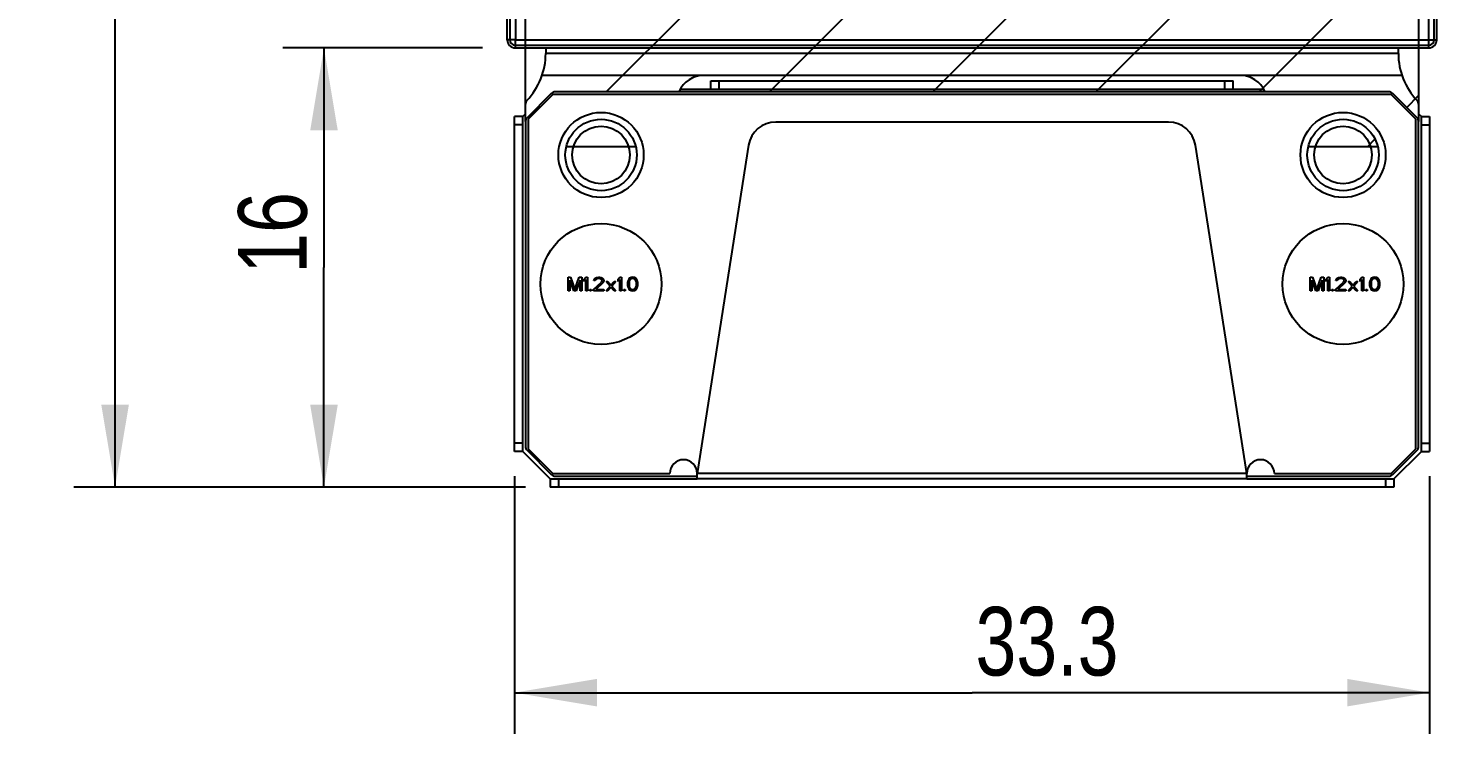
# Model space of a CAD drawing. Header units: millimetres. Extents: x 0 to 420, y 0 to 297.
# Drawn here: x 34.1 to 85.4, y 70.5 to 96.2 of the extents above; entities that cross this region are included whole.
import ezdxf

# ---------------------------------------------------------------- set-up
doc = ezdxf.new("R2010")
doc.units = ezdxf.units.MM
doc.header["$LTSCALE"] = 23.1
doc.layers.get('0').update_dxf_attribs({"linetype": 'CONTINUOUS'})
doc.layers.add('06___PRT_ALL_SURFS', color=7, linetype='CONTINUOUS')
doc.layers.add('ASSEM_MEM', color=7, linetype='CONTINUOUS')
doc.styles.get("Standard").update_dxf_attribs({"font": 'txt', "width": 0.8})
doc.dimstyles.new('DIMSTYLE_1', dxfattribs={"dimtxt": 2.5, "dimasz": 3, "dimexe": 1.5, "dimexo": 1.2, "dimtad": 1, "dimdsep": 46, "dimtxsty": 'STANDARD', "dimblk": '_FILLED', "dimblk1": '_FILLED', "dimblk2": '_FILLED', "dimcen": 0.09, "dimazin": 2, "dimtp": 0.01, "dimtm": 0.01, "dimtfac": 1, "dimtofl": 0, "dimtmove": 0, "dimatfit": 3, "dimldrblk": '_FILLED', "dimfxl": 1, "dimtolj": 1, "dimarcsym": 0})

# ---------------------------------------------------------------- blocks, each defined once
blk = doc.blocks.new('_FILLED')
at = {"color": 0, "linetype": 'BYBLOCK'}
blk.add_solid([(0, 0), (-1, 0.167), (-1, -0.167)], dxfattribs=at)
blk = doc.blocks.new('*D0')
at = {"color": 7, "linetype": 'CONTINUOUS'}
for p, q in [((51.356, 210.903), (35.787, 210.903)), ((37.287, 210.903), (37.287, 145.203)), ((37.287, 79.503), (37.287, 145.203)), ((52.219, 79.503), (35.787, 79.503))]:
    blk.add_line(p, q, dxfattribs=at)
at = {"color": 7, "linetype": 'CONTINUOUS', "xscale": 3, "yscale": 3, "zscale": 3}
for p, rotation in [((37.287, 210.903), 90), ((37.287, 79.503), 270)]:
    blk.add_blockref('_FILLED', p, dxfattribs=dict(at, rotation=rotation))
at = {"color": 7, "linetype": 'CONTINUOUS', "insert": (34.162, 146.795), "char_height": 2.5, "width": 10, "attachment_point": 2, "rotation": 90, "line_spacing_factor": 0.9}
blk.add_mtext('131.4', dxfattribs=at)
blk = doc.blocks.new('*D6')
at = {"color": 7, "linetype": 'CONTINUOUS'}
for p, q in [((51.819, 79.903), (51.819, 70.517)), ((85.119, 79.903), (85.119, 70.517)), ((51.819, 72.017), (68.469, 72.017)), ((85.119, 72.017), (68.469, 72.017))]:
    blk.add_line(p, q, dxfattribs=at)
at = {"color": 7, "linetype": 'CONTINUOUS', "xscale": 3, "yscale": 3, "zscale": 3, "rotation": 180}
blk.add_blockref('_FILLED', (51.819, 72.017), dxfattribs=at)
at = {"color": 7, "linetype": 'CONTINUOUS', "xscale": 3, "yscale": 3, "zscale": 3}
blk.add_blockref('_FILLED', (85.119, 72.017), dxfattribs=at)
at = {"color": 7, "linetype": 'CONTINUOUS', "insert": (71.196, 75.142), "char_height": 2.5, "width": 8, "attachment_point": 2, "line_spacing_factor": 0.9}
blk.add_mtext('33.3', dxfattribs=at)
blk = doc.blocks.new('*D7')
at = {"color": 7, "linetype": 'CONTINUOUS'}
for p, q in [((50.656, 95.503), (43.388, 95.503)), ((44.888, 95.503), (44.888, 87.503)), ((44.888, 79.503), (44.888, 87.503)), ((52.219, 79.503), (43.388, 79.503))]:
    blk.add_line(p, q, dxfattribs=at)
at = {"color": 7, "linetype": 'CONTINUOUS', "xscale": 3, "yscale": 3, "zscale": 3}
for p, rotation in [((44.888, 95.503), 90), ((44.888, 79.503), 270)]:
    blk.add_blockref('_FILLED', p, dxfattribs=dict(at, rotation=rotation))
at = {"color": 7, "linetype": 'CONTINUOUS', "insert": (41.763, 88.764), "char_height": 2.5, "width": 4, "attachment_point": 2, "rotation": 90, "line_spacing_factor": 0.9}
blk.add_mtext('16', dxfattribs=at)

msp = doc.modelspace()

# ---------------------------------------------------------------- linework, layer by layer
at = {"layer": '06___PRT_ALL_SURFS', "color": 7, "linetype": 'CONTINUOUS'}
for p, q in [((51.556, 95.803), (51.556, 209.903)), ((85.381, 95.803), (85.381, 209.903)), ((51.653, 209.403), (51.653, 95.803)), ((51.852, 209.407), (51.852, 95.799)), ((85.086, 95.799), (85.086, 209.407)), ((85.285, 95.803), (85.285, 209.403)), ((51.852, 95.803), (51.556, 95.803)), ((51.852, 95.799), (85.086, 95.799)), ((51.856, 95.503), (51.856, 95.799)), ((51.856, 95.6), (85.081, 95.6)), ((51.856, 95.503), (85.081, 95.503)), ((85.081, 95.799), (85.081, 95.503)), ((85.086, 95.803), (85.381, 95.803))]:
    msp.add_line(p, q, dxfattribs=at)
for centre, radius, start, end in [((51.856, 95.803), 0.3, 180, 270), ((51.856, 95.803), 0.203, 180, 270), ((85.081, 95.803), 0.3, 270, 360), ((85.081, 95.803), 0.203, 270, 360)]:
    msp.add_arc(centre, radius, start, end, dxfattribs=at)
at = {"layer": 'ASSEM_MEM', "color": 7, "linetype": 'CONTINUOUS'}
for p, q in [((52.219, 92.82), (52.219, 96.903)), ((55.159, 93.903), (58.159, 96.903)), ((61.098, 93.903), (64.098, 96.903)), ((67.038, 93.903), (70.038, 96.903)), ((72.978, 93.903), (75.978, 96.903)), ((78.917, 93.903), (81.917, 96.903)), ((84.719, 96.903), (84.719, 92.82)), ((52.956, 95.503), (52.956, 95.303)), ((83.981, 95.303), (83.981, 95.503)), ((83.981, 95.303), (52.956, 95.303)), ((84.113, 94.503), (52.825, 94.503)), ((53.16, 93.845), (52.277, 92.962)), ((53.219, 93.803), (52.319, 92.903)), ((83.719, 93.803), (53.219, 93.803)), ((83.636, 93.903), (53.302, 93.903)), ((57.865, 94.003), (79.073, 94.003)), ((58.969, 94.303), (77.969, 94.303)), ((58.969, 94.003), (58.969, 94.303)), ((59.269, 94.003), (59.269, 94.303)), ((77.669, 94.003), (77.669, 94.303)), ((77.969, 94.003), (77.969, 94.303)), ((84.619, 92.903), (83.719, 93.803)), ((84.66, 92.962), (83.777, 93.845)), ((84.288, 93.334), (84.719, 93.765)), ((52.119, 93.003), (51.819, 93.003)), ((51.819, 80.803), (51.819, 93.003)), ((52.219, 93.103), (52.119, 93.003)), ((52.119, 80.803), (52.119, 93.003)), ((52.219, 92.82), (52.219, 80.986)), ((52.319, 92.903), (52.319, 80.903)), ((75.613, 92.803), (61.325, 92.803)), ((84.619, 80.903), (84.619, 92.903)), ((84.819, 93.003), (84.719, 93.103)), ((84.719, 80.986), (84.719, 92.82)), ((84.819, 93.003), (85.119, 93.003)), ((84.819, 80.803), (84.819, 93.003)), ((85.119, 93.003), (85.119, 80.803)), ((52.119, 92.703), (51.819, 92.703)), ((84.819, 92.703), (85.119, 92.703)), ((56.232, 91.903), (53.705, 91.903)), ((60.337, 91.957), (58.469, 80.003)), ((78.469, 80.003), (76.601, 91.957)), ((83.232, 91.903), (80.705, 91.903)), ((82.857, 91.903), (83.131, 92.177)), ((52.119, 81.103), (51.819, 81.103)), ((84.819, 81.103), (85.119, 81.103)), ((52.119, 80.803), (51.819, 80.803)), ((52.119, 80.803), (53.119, 79.803)), ((52.277, 80.845), (53.16, 79.962)), ((52.319, 80.903), (53.219, 80.003)), ((83.719, 80.003), (84.619, 80.903)), ((83.777, 79.962), (84.66, 80.845)), ((83.819, 79.803), (84.819, 80.803)), ((84.819, 80.803), (85.119, 80.803)), ((53.219, 80.003), (57.469, 80.003)), ((78.469, 80.003), (58.469, 80.003)), ((58.469, 79.803), (58.469, 80.003)), ((78.469, 79.803), (78.469, 80.003)), ((79.469, 80.003), (83.719, 80.003)), ((53.119, 79.803), (58.469, 79.803)), ((53.119, 79.803), (53.119, 79.503)), ((83.819, 79.503), (53.119, 79.503)), ((53.302, 79.903), (58.469, 79.903)), ((53.419, 79.803), (53.419, 79.503)), ((78.469, 79.803), (58.469, 79.803)), ((78.469, 79.903), (83.636, 79.903)), ((78.469, 79.803), (83.819, 79.803)), ((83.519, 79.803), (83.519, 79.503)), ((83.819, 79.803), (83.819, 79.503))]:
    msp.add_line(p, q, dxfattribs=at)
at = {"layer": 'ASSEM_MEM', "color": 40, "linetype": 'CONTINUOUS'}
for p, q in [((53.769, 87.153), (53.863, 87.153)), ((53.769, 86.653), (53.769, 87.153)), ((53.863, 87.153), (54.019, 86.706)), ((54.019, 86.706), (54.175, 87.153)), ((54.175, 87.153), (54.269, 87.153)), ((54.269, 87.153), (54.269, 86.653)), ((54.352, 87.079), (54.415, 87.153)), ((54.415, 87.153), (54.477, 87.153)), ((54.477, 87.153), (54.477, 86.653)), ((54.758, 87.121), (54.8, 87.142)), ((54.8, 87.142), (54.873, 87.153)), ((54.873, 87.153), (54.915, 87.153)), ((54.915, 87.153), (54.977, 87.142)), ((54.977, 87.142), (55.019, 87.121)), ((55.592, 87.079), (55.654, 87.153)), ((55.654, 87.153), (55.717, 87.153)), ((55.717, 87.153), (55.717, 86.653)), ((56.061, 87.142), (56.008, 87.111)), ((56.123, 87.153), (56.061, 87.142)), ((56.186, 87.142), (56.123, 87.153)), ((56.238, 87.111), (56.186, 87.142)), ((80.769, 87.153), (80.863, 87.153)), ((80.769, 86.653), (80.769, 87.153)), ((80.863, 87.153), (81.019, 86.706)), ((81.019, 86.706), (81.175, 87.153)), ((81.175, 87.153), (81.269, 87.153)), ((81.269, 87.153), (81.269, 86.653)), ((81.352, 87.079), (81.415, 87.153)), ((81.415, 87.153), (81.477, 87.153)), ((81.477, 87.153), (81.477, 86.653)), ((81.758, 87.121), (81.8, 87.142)), ((81.8, 87.142), (81.873, 87.153)), ((81.873, 87.153), (81.915, 87.153)), ((81.915, 87.153), (81.977, 87.142)), ((81.977, 87.142), (82.019, 87.121)), ((82.592, 87.079), (82.654, 87.153)), ((82.654, 87.153), (82.717, 87.153)), ((82.717, 87.153), (82.717, 86.653)), ((83.061, 87.142), (83.008, 87.111)), ((83.123, 87.153), (83.061, 87.142)), ((83.186, 87.142), (83.123, 87.153)), ((83.238, 87.111), (83.186, 87.142)), ((53.831, 86.653), (53.769, 86.653)), ((53.977, 86.653), (53.831, 87.047)), ((53.831, 87.047), (53.831, 86.653)), ((54.061, 86.653), (53.977, 86.653)), ((54.206, 87.047), (54.061, 86.653)), ((54.206, 86.653), (54.206, 87.047)), ((54.269, 86.653), (54.206, 86.653)), ((54.352, 86.994), (54.352, 87.079)), ((54.415, 87.068), (54.352, 86.994)), ((54.415, 86.653), (54.415, 87.068)), ((54.477, 86.653), (54.415, 86.653)), ((54.561, 86.706), (54.613, 86.706)), ((54.561, 86.653), (54.561, 86.706)), ((54.613, 86.653), (54.561, 86.653)), ((54.613, 86.706), (54.613, 86.653)), ((54.696, 86.706), (54.988, 86.972)), ((54.696, 86.653), (54.696, 86.706)), ((55.071, 86.653), (54.696, 86.653)), ((54.706, 87.036), (54.717, 87.079)), ((54.758, 87.036), (54.706, 87.036)), ((54.717, 87.079), (54.758, 87.121)), ((54.779, 87.068), (54.758, 87.036)), ((54.811, 87.089), (54.779, 87.068)), ((55.04, 86.94), (54.779, 86.706)), ((54.779, 86.706), (55.071, 86.706)), ((54.863, 87.1), (54.811, 87.089)), ((54.904, 87.1), (54.863, 87.1)), ((54.956, 87.089), (54.904, 87.1)), ((54.988, 87.068), (54.956, 87.089)), ((55.008, 87.036), (54.988, 87.068)), ((54.988, 86.972), (55.008, 87.015)), ((55.008, 87.015), (55.008, 87.036)), ((55.019, 87.121), (55.061, 87.079)), ((55.061, 86.972), (55.04, 86.94)), ((55.061, 87.079), (55.071, 87.036)), ((55.071, 87.015), (55.061, 86.972)), ((55.071, 87.036), (55.071, 87.015)), ((55.071, 86.706), (55.071, 86.653)), ((55.154, 86.994), (55.217, 86.994)), ((55.3, 86.823), (55.154, 86.994)), ((55.154, 86.653), (55.3, 86.823)), ((55.217, 86.653), (55.154, 86.653)), ((55.217, 86.994), (55.331, 86.855)), ((55.331, 86.791), (55.217, 86.653)), ((55.331, 86.855), (55.446, 86.994)), ((55.446, 86.653), (55.331, 86.791)), ((55.508, 86.994), (55.363, 86.823)), ((55.363, 86.823), (55.508, 86.653)), ((55.446, 86.994), (55.508, 86.994)), ((55.508, 86.653), (55.446, 86.653)), ((55.592, 86.994), (55.592, 87.079)), ((55.654, 87.068), (55.592, 86.994)), ((55.654, 86.653), (55.654, 87.068)), ((55.717, 86.653), (55.654, 86.653)), ((55.8, 86.706), (55.852, 86.706)), ((55.8, 86.653), (55.8, 86.706)), ((55.852, 86.653), (55.8, 86.653)), ((55.852, 86.706), (55.852, 86.653)), ((55.946, 87.004), (55.936, 86.951)), ((55.936, 86.951), (55.936, 86.855)), ((55.936, 86.855), (55.946, 86.802)), ((55.956, 87.036), (55.946, 87.004)), ((55.946, 86.802), (55.956, 86.77)), ((55.977, 87.079), (55.956, 87.036)), ((55.956, 86.77), (55.977, 86.728)), ((56.008, 87.111), (55.977, 87.079)), ((55.977, 86.728), (56.008, 86.696)), ((55.998, 87.004), (55.988, 86.94)), ((55.988, 86.94), (55.988, 86.866)), ((55.988, 86.866), (55.998, 86.802)), ((56.04, 87.068), (55.998, 87.004)), ((55.998, 86.802), (56.04, 86.738)), ((56.008, 86.696), (56.061, 86.664)), ((56.071, 87.089), (56.04, 87.068)), ((56.04, 86.738), (56.071, 86.717)), ((56.061, 86.664), (56.123, 86.653)), ((56.123, 87.1), (56.071, 87.089)), ((56.071, 86.717), (56.123, 86.706)), ((56.175, 87.089), (56.123, 87.1)), ((56.123, 86.706), (56.175, 86.717)), ((56.123, 86.653), (56.186, 86.664)), ((56.206, 87.068), (56.175, 87.089)), ((56.175, 86.717), (56.206, 86.738)), ((56.186, 86.664), (56.238, 86.696)), ((56.248, 87.004), (56.206, 87.068)), ((56.206, 86.738), (56.248, 86.802)), ((56.269, 87.079), (56.238, 87.111)), ((56.238, 86.696), (56.269, 86.728)), ((56.258, 86.94), (56.248, 87.004)), ((56.248, 86.802), (56.258, 86.866)), ((56.258, 86.866), (56.258, 86.94)), ((56.29, 87.036), (56.269, 87.079)), ((56.269, 86.728), (56.29, 86.77)), ((56.3, 87.004), (56.29, 87.036)), ((56.29, 86.77), (56.3, 86.802)), ((56.311, 86.951), (56.3, 87.004)), ((56.3, 86.802), (56.311, 86.855)), ((56.311, 86.855), (56.311, 86.951)), ((80.831, 86.653), (80.769, 86.653)), ((80.977, 86.653), (80.831, 87.047)), ((80.831, 87.047), (80.831, 86.653)), ((81.061, 86.653), (80.977, 86.653)), ((81.206, 87.047), (81.061, 86.653)), ((81.206, 86.653), (81.206, 87.047)), ((81.269, 86.653), (81.206, 86.653)), ((81.352, 86.994), (81.352, 87.079)), ((81.415, 87.068), (81.352, 86.994)), ((81.415, 86.653), (81.415, 87.068)), ((81.477, 86.653), (81.415, 86.653)), ((81.561, 86.706), (81.613, 86.706)), ((81.561, 86.653), (81.561, 86.706)), ((81.613, 86.653), (81.561, 86.653)), ((81.613, 86.706), (81.613, 86.653)), ((81.696, 86.706), (81.988, 86.972)), ((81.696, 86.653), (81.696, 86.706)), ((82.071, 86.653), (81.696, 86.653)), ((81.706, 87.036), (81.717, 87.079)), ((81.758, 87.036), (81.706, 87.036)), ((81.717, 87.079), (81.758, 87.121)), ((81.779, 87.068), (81.758, 87.036)), ((81.811, 87.089), (81.779, 87.068)), ((82.04, 86.94), (81.779, 86.706)), ((81.779, 86.706), (82.071, 86.706)), ((81.863, 87.1), (81.811, 87.089)), ((81.904, 87.1), (81.863, 87.1)), ((81.956, 87.089), (81.904, 87.1)), ((81.988, 87.068), (81.956, 87.089)), ((82.008, 87.036), (81.988, 87.068)), ((81.988, 86.972), (82.008, 87.015)), ((82.008, 87.015), (82.008, 87.036)), ((82.019, 87.121), (82.061, 87.079)), ((82.061, 86.972), (82.04, 86.94)), ((82.061, 87.079), (82.071, 87.036)), ((82.071, 87.015), (82.061, 86.972)), ((82.071, 87.036), (82.071, 87.015)), ((82.071, 86.706), (82.071, 86.653)), ((82.154, 86.994), (82.217, 86.994)), ((82.3, 86.823), (82.154, 86.994)), ((82.154, 86.653), (82.3, 86.823)), ((82.217, 86.653), (82.154, 86.653)), ((82.217, 86.994), (82.331, 86.855)), ((82.331, 86.791), (82.217, 86.653)), ((82.331, 86.855), (82.446, 86.994)), ((82.446, 86.653), (82.331, 86.791)), ((82.508, 86.994), (82.363, 86.823)), ((82.363, 86.823), (82.508, 86.653)), ((82.446, 86.994), (82.508, 86.994)), ((82.508, 86.653), (82.446, 86.653)), ((82.592, 86.994), (82.592, 87.079)), ((82.654, 87.068), (82.592, 86.994)), ((82.654, 86.653), (82.654, 87.068)), ((82.717, 86.653), (82.654, 86.653)), ((82.8, 86.706), (82.852, 86.706)), ((82.8, 86.653), (82.8, 86.706)), ((82.852, 86.653), (82.8, 86.653)), ((82.852, 86.706), (82.852, 86.653)), ((82.946, 87.004), (82.936, 86.951)), ((82.936, 86.951), (82.936, 86.855)), ((82.936, 86.855), (82.946, 86.802)), ((82.956, 87.036), (82.946, 87.004)), ((82.946, 86.802), (82.956, 86.77)), ((82.977, 87.079), (82.956, 87.036)), ((82.956, 86.77), (82.977, 86.728)), ((83.008, 87.111), (82.977, 87.079)), ((82.977, 86.728), (83.008, 86.696)), ((82.998, 87.004), (82.988, 86.94)), ((82.988, 86.94), (82.988, 86.866)), ((82.988, 86.866), (82.998, 86.802)), ((83.04, 87.068), (82.998, 87.004)), ((82.998, 86.802), (83.04, 86.738)), ((83.008, 86.696), (83.061, 86.664)), ((83.071, 87.089), (83.04, 87.068)), ((83.04, 86.738), (83.071, 86.717)), ((83.061, 86.664), (83.123, 86.653)), ((83.123, 87.1), (83.071, 87.089)), ((83.071, 86.717), (83.123, 86.706)), ((83.175, 87.089), (83.123, 87.1)), ((83.123, 86.706), (83.175, 86.717)), ((83.123, 86.653), (83.186, 86.664)), ((83.206, 87.068), (83.175, 87.089)), ((83.175, 86.717), (83.206, 86.738)), ((83.186, 86.664), (83.238, 86.696)), ((83.248, 87.004), (83.206, 87.068)), ((83.206, 86.738), (83.248, 86.802)), ((83.269, 87.079), (83.238, 87.111)), ((83.238, 86.696), (83.269, 86.728)), ((83.258, 86.94), (83.248, 87.004)), ((83.248, 86.802), (83.258, 86.866)), ((83.258, 86.866), (83.258, 86.94)), ((83.29, 87.036), (83.269, 87.079)), ((83.269, 86.728), (83.29, 86.77)), ((83.3, 87.004), (83.29, 87.036)), ((83.29, 86.77), (83.3, 86.802)), ((83.311, 86.951), (83.3, 87.004)), ((83.3, 86.802), (83.311, 86.855)), ((83.311, 86.855), (83.311, 86.951))]:
    msp.add_line(p, q, dxfattribs=at)
at = {"layer": 'ASSEM_MEM', "color": 7, "linetype": 'CONTINUOUS'}
for centre, radius in [((54.969, 91.603), 1.55), ((54.969, 91.603), 1.3), ((81.969, 91.603), 1.55), ((81.969, 91.603), 1.3), ((54.969, 91.603), 1.05), ((81.969, 91.603), 1.05), ((54.969, 86.903), 2.2), ((81.969, 86.903), 2.2)]:
    msp.add_circle(centre, radius, dxfattribs=at)
for centre, radius, start, end in [((50.456, 95.303), 2.5, 316.6231, 360), ((86.481, 95.303), 2.5, 180, 223.3769), ((58.719, 93.503), 1, 90, 156.148), ((78.219, 93.503), 1, 23.852, 90), ((53.302, 93.703), 0.2, 90, 135), ((83.636, 93.703), 0.2, 45, 90), ((52.419, 93.449), 0.2, 136.6231, 180), ((84.519, 93.449), 0.2, 0, 43.3769), ((52.419, 92.82), 0.2, 135, 180), ((61.325, 91.803), 1, 90, 171.1193), ((75.613, 91.803), 1, 8.8807, 90), ((84.519, 92.82), 0.2, 0, 45), ((52.419, 80.986), 0.2, 180, 225), ((84.519, 80.986), 0.2, 315, 360), ((57.969, 80.003), 0.5, 0, 180), ((78.969, 80.003), 0.5, 0, 180), ((53.302, 80.103), 0.2, 225, 270), ((83.636, 80.103), 0.2, 270, 315)]:
    msp.add_arc(centre, radius, start, end, dxfattribs=at)

# ---------------------------------------------------------------- dimensions: what is measured, and where the dimension line sits
at = {"color": 7, "linetype": 'CONTINUOUS'}
for base, p1, p2, angle, picture, middle in [((37.287, 79.503), (52.556, 210.903), (53.419, 79.503), 270, '*D0', (37.287, 147.108)), ((44.888, 95.503), (53.419, 79.503), (51.856, 95.503), 90, '*D7', (44.888, 89.014))]:
    dim = msp.add_linear_dim(base=base, p1=p1, p2=p2, angle=angle, dimstyle='DIMSTYLE_1', dxfattribs=at)
    dim.commit()
    dim.dimension.update_dxf_attribs({"geometry": picture, "text_midpoint": middle, "dimtype": 160})
dim = msp.add_linear_dim(base=(85.119, 72.017), p1=(51.819, 81.103), p2=(85.119, 81.103), dimstyle='DIMSTYLE_1', dxfattribs=at)
dim.commit()
dim.dimension.update_dxf_attribs({"geometry": '*D6', "text_midpoint": (71.258, 72.017), "dimtype": 160})

doc.saveas('drawing.dxf')
